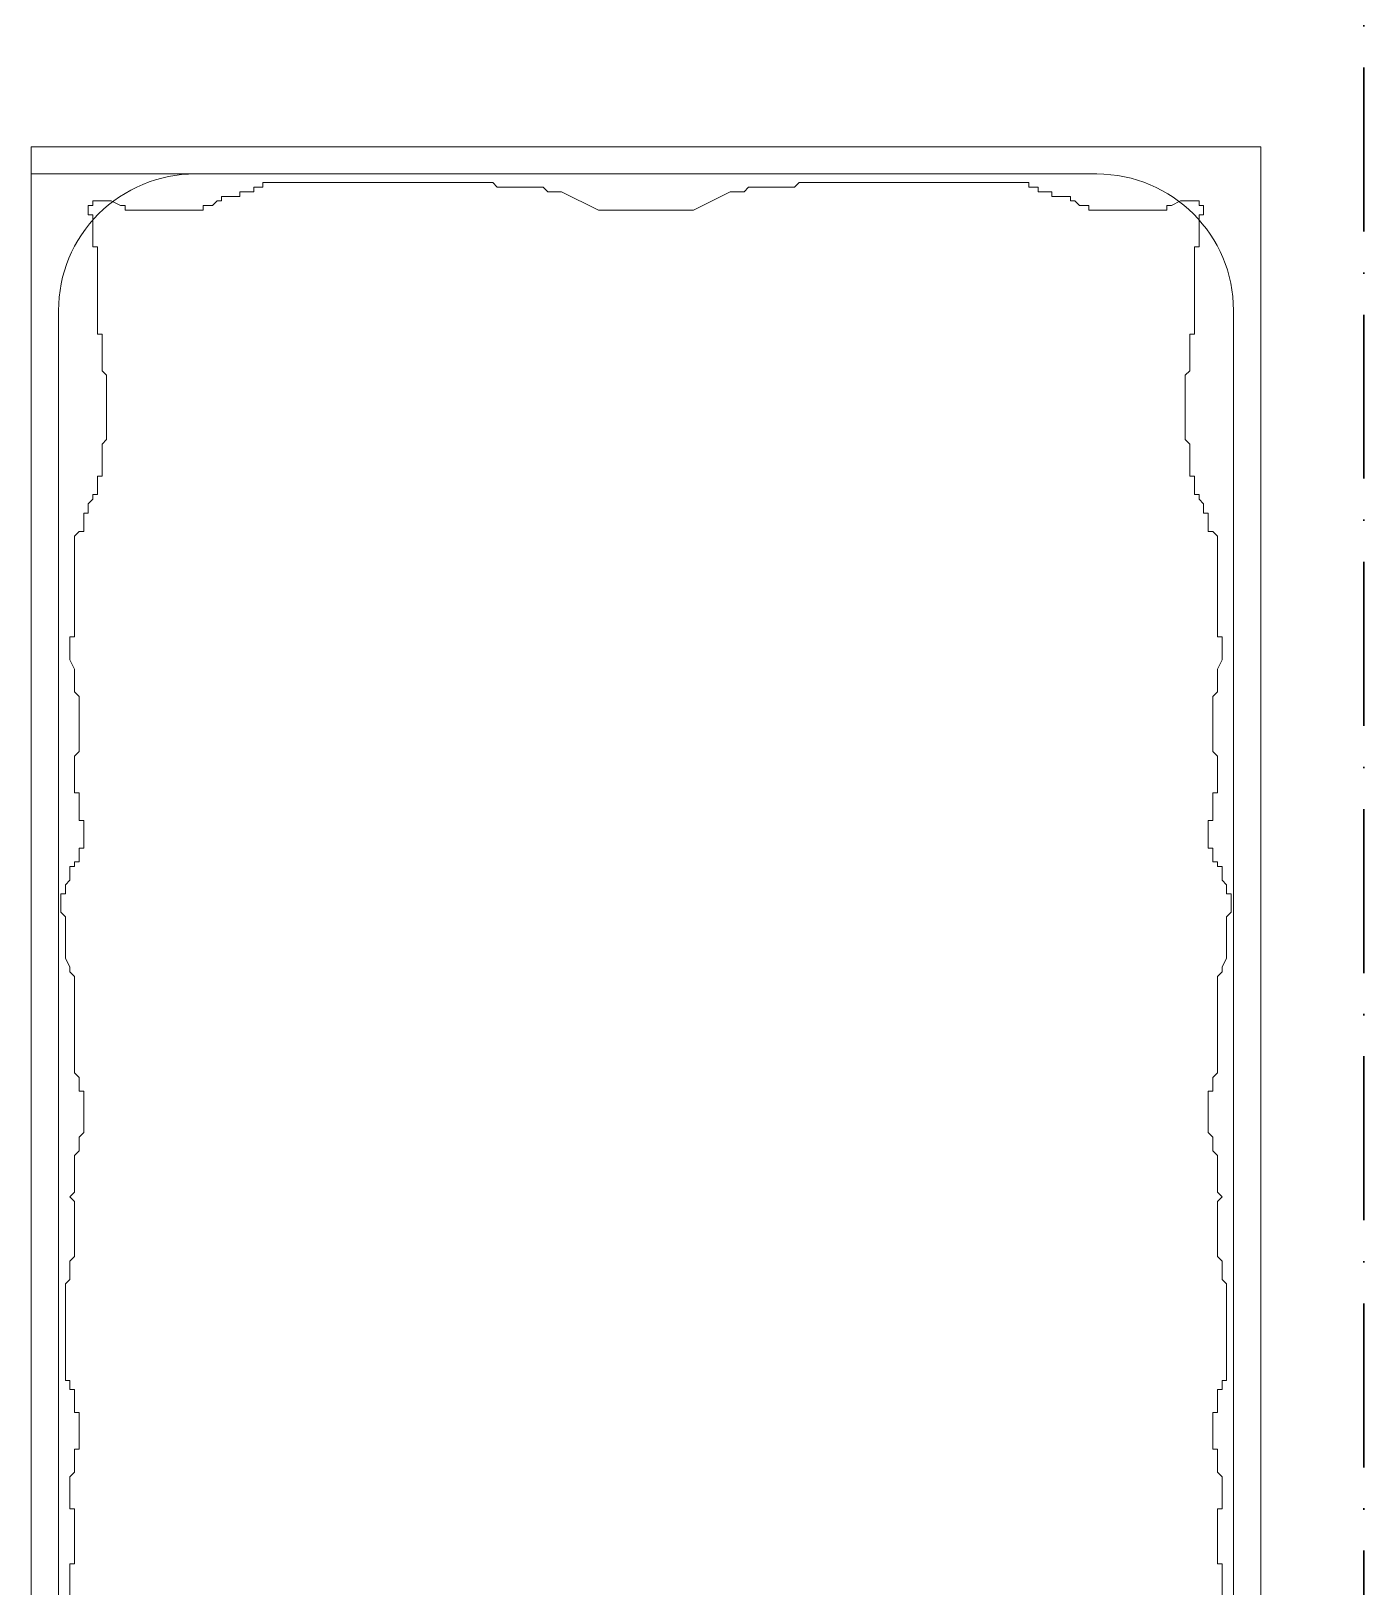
# Model space of a CAD drawing. Extents: x 775040 to 808375, y 4159409 to 4163651.
# Drawn here: x 784520.1 to 784617.6, y 4162248.3 to 4162362.2 of the extents above; entities that cross this region are included whole.
import ezdxf

# ---------------------------------------------------------------- set-up
doc = ezdxf.new("R2010")
doc.units = 0
doc.header["$MEASUREMENT"] = 0
doc.linetypes.add('ACAD_ISO10W100', pattern=[18, 12, -3, 0, -3])
doc.layers.add('Z_aks', color=2, linetype='ACAD_ISO10W100', lineweight=30)
doc.layers.add('Z_tefriş', color=73, linetype='Continuous', lineweight=5)

# ---------------------------------------------------------------- blocks, each defined once
blk = doc.blocks.new('YATAK 2')
at = {"layer": 'Z_tefriş'}
for p, q in [((-8643.92, 17107.34), (-8643.92, 16917.34)), ((-8553.92, 16917.34), (-8553.92, 17107.34)), ((-8641.92, 17095.34), (-8641.92, 16929.34)), ((-8555.92, 17095.34), (-8555.92, 16929.34)), ((-8641.08, 17024.48), (-8641.08, 17021.12)), ((-8556.75, 17024.48), (-8556.75, 17021.12)), ((-8641.08, 17021.12), (-8640.74, 17021.12)), ((-8640.74, 17021.12), (-8640.74, 17017.09)), ((-8557.09, 17021.12), (-8557.09, 17017.09)), ((-8556.75, 17021.12), (-8557.09, 17021.12)), ((-8640.74, 17017.09), (-8641.08, 17017.09)), ((-8641.08, 17017.09), (-8641.08, 17014.74)), ((-8557.09, 17017.09), (-8556.75, 17017.09)), ((-8556.75, 17017.09), (-8556.75, 17014.74)), ((-8641.08, 17014.74), (-8640.74, 17014.4)), ((-8556.75, 17014.74), (-8557.09, 17014.4)), ((-8640.74, 17014.4), (-8640.74, 17012.72)), ((-8557.09, 17014.4), (-8557.09, 17012.72)), ((-8640.74, 17012.72), (-8640.41, 17012.72)), ((-8640.41, 17012.72), (-8640.41, 17010.03)), ((-8557.43, 17012.72), (-8557.43, 17010.03)), ((-8557.09, 17012.72), (-8557.43, 17012.72)), ((-8640.41, 17010.03), (-8640.74, 17010.03)), ((-8640.74, 17010.03), (-8640.74, 17008.35)), ((-8557.43, 17010.03), (-8557.09, 17010.03)), ((-8557.09, 17010.03), (-8557.09, 17008.35)), ((-8640.74, 17008.35), (-8641.08, 17008.35)), ((-8641.08, 17008.35), (-8641.08, 17007.68)), ((-8557.09, 17008.35), (-8556.75, 17008.35)), ((-8556.75, 17008.35), (-8556.75, 17007.68)), ((-8641.08, 17007.68), (-8641.41, 17007.68)), ((-8641.41, 17007.68), (-8641.41, 17000.62)), ((-8556.75, 17007.68), (-8556.42, 17007.68)), ((-8556.42, 17007.68), (-8556.42, 17000.62)), ((-8641.41, 17000.62), (-8641.08, 17000.29)), ((-8641.08, 17000.29), (-8641.08, 16998.94)), ((-8556.42, 17000.62), (-8556.75, 17000.29)), ((-8556.75, 17000.29), (-8556.75, 16998.94)), ((-8641.08, 16998.94), (-8640.74, 16998.61)), ((-8640.74, 16998.61), (-8640.74, 16994.57)), ((-8556.75, 16998.94), (-8557.09, 16998.61)), ((-8557.09, 16998.61), (-8557.09, 16994.57)), ((-8640.74, 16994.57), (-8641.08, 16994.24)), ((-8641.08, 16994.24), (-8640.74, 16993.9)), ((-8557.09, 16994.57), (-8556.75, 16994.24)), ((-8556.75, 16994.24), (-8557.09, 16993.9)), ((-8640.74, 16993.9), (-8640.74, 16991.21)), ((-8557.09, 16993.9), (-8557.09, 16991.21)), ((-8640.74, 16991.21), (-8640.41, 16990.88)), ((-8640.41, 16990.88), (-8640.41, 16989.87)), ((-8557.09, 16991.21), (-8557.43, 16990.88)), ((-8557.43, 16990.88), (-8557.43, 16989.87)), ((-8640.41, 16989.87), (-8640.07, 16989.53)), ((-8640.07, 16989.53), (-8640.07, 16986.51)), ((-8557.43, 16989.87), (-8557.76, 16989.53)), ((-8557.76, 16989.53), (-8557.76, 16986.51)), ((-8640.07, 16986.51), (-8640.41, 16986.51)), ((-8640.41, 16986.51), (-8640.41, 16985.5)), ((-8557.76, 16986.51), (-8557.43, 16986.51)), ((-8557.43, 16986.51), (-8557.43, 16985.5)), ((-8640.41, 16985.5), (-8640.74, 16985.16)), ((-8640.74, 16985.16), (-8640.74, 16978.11)), ((-8557.43, 16985.5), (-8557.09, 16985.16)), ((-8557.09, 16985.16), (-8557.09, 16978.11)), ((-8640.74, 16978.11), (-8641.08, 16977.77)), ((-8557.09, 16978.11), (-8556.75, 16977.77)), ((-8641.08, 16977.43), (-8641.41, 16976.76)), ((-8641.08, 16977.77), (-8641.08, 16977.43)), ((-8556.75, 16977.77), (-8556.75, 16977.43)), ((-8556.75, 16977.43), (-8556.42, 16976.76)), ((-8641.41, 16976.76), (-8641.41, 16973.74)), ((-8556.42, 16976.76), (-8556.42, 16973.74)), ((-8641.41, 16973.74), (-8641.75, 16973.4)), ((-8556.42, 16973.74), (-8556.08, 16973.4)), ((-8641.75, 16973.4), (-8641.75, 16972.06)), ((-8556.08, 16973.4), (-8556.08, 16972.06)), ((-8641.75, 16972.06), (-8641.41, 16972.06)), ((-8641.41, 16972.06), (-8641.41, 16971.39)), ((-8641.41, 16971.39), (-8641.08, 16971.05)), ((-8556.42, 16971.39), (-8556.75, 16971.05)), ((-8556.42, 16972.06), (-8556.42, 16971.39)), ((-8556.08, 16972.06), (-8556.42, 16972.06)), ((-8641.08, 16971.05), (-8641.08, 16970.04)), ((-8556.75, 16971.05), (-8556.75, 16970.04)), ((-8641.08, 16970.04), (-8640.74, 16970.04)), ((-8640.74, 16970.04), (-8640.74, 16969.71)), ((-8640.74, 16969.71), (-8640.41, 16969.71)), ((-8640.41, 16969.71), (-8640.41, 16968.7)), ((-8557.09, 16969.71), (-8557.43, 16969.71)), ((-8557.43, 16969.71), (-8557.43, 16968.7)), ((-8557.09, 16970.04), (-8557.09, 16969.71)), ((-8556.75, 16970.04), (-8557.09, 16970.04)), ((-8640.41, 16968.7), (-8640.07, 16968.7)), ((-8640.07, 16968.7), (-8640.07, 16966.68)), ((-8557.76, 16968.7), (-8557.76, 16966.68)), ((-8557.43, 16968.7), (-8557.76, 16968.7)), ((-8640.07, 16966.68), (-8640.41, 16966.68)), ((-8640.41, 16966.68), (-8640.41, 16964.66)), ((-8557.76, 16966.68), (-8557.43, 16966.68)), ((-8557.43, 16966.68), (-8557.43, 16964.66)), ((-8640.41, 16964.66), (-8640.74, 16964.66)), ((-8640.74, 16964.66), (-8640.74, 16961.98)), ((-8557.43, 16964.66), (-8557.09, 16964.66)), ((-8557.09, 16964.66), (-8557.09, 16961.98)), ((-8640.74, 16961.98), (-8640.41, 16961.64)), ((-8640.41, 16961.64), (-8640.41, 16957.61)), ((-8557.09, 16961.98), (-8557.43, 16961.64)), ((-8557.43, 16961.64), (-8557.43, 16957.61)), ((-8640.41, 16957.61), (-8640.74, 16957.27)), ((-8557.43, 16957.61), (-8557.09, 16957.27)), ((-8640.74, 16957.27), (-8640.74, 16955.59)), ((-8557.09, 16957.27), (-8557.09, 16955.59)), ((-8640.74, 16955.59), (-8641.08, 16954.92)), ((-8557.09, 16955.59), (-8556.75, 16954.92)), ((-8641.08, 16954.92), (-8641.08, 16953.24)), ((-8556.75, 16954.92), (-8556.75, 16953.24)), ((-8641.08, 16953.24), (-8640.74, 16953.24)), ((-8640.74, 16953.24), (-8640.74, 16945.85)), ((-8557.09, 16953.24), (-8557.09, 16945.85)), ((-8556.75, 16953.24), (-8557.09, 16953.24)), ((-8640.74, 16945.85), (-8640.41, 16945.51)), ((-8640.41, 16945.51), (-8640.07, 16945.51)), ((-8640.07, 16945.51), (-8640.07, 16944.17)), ((-8557.76, 16945.51), (-8557.76, 16944.17)), ((-8557.43, 16945.51), (-8557.76, 16945.51)), ((-8557.09, 16945.85), (-8557.43, 16945.51)), ((-8640.07, 16944.17), (-8639.73, 16944.17)), ((-8639.73, 16944.17), (-8639.73, 16943.49)), ((-8558.1, 16944.17), (-8558.1, 16943.49)), ((-8557.76, 16944.17), (-8558.1, 16944.17)), ((-8639.73, 16943.49), (-8639.4, 16943.16)), ((-8639.4, 16943.16), (-8639.4, 16942.82)), ((-8639.4, 16942.82), (-8639.06, 16942.82)), ((-8639.06, 16942.82), (-8639.06, 16941.48)), ((-8558.77, 16942.82), (-8558.77, 16941.48)), ((-8558.43, 16942.82), (-8558.77, 16942.82)), ((-8558.1, 16943.49), (-8558.43, 16943.16)), ((-8558.43, 16943.16), (-8558.43, 16942.82)), ((-8639.06, 16941.48), (-8638.72, 16941.48)), ((-8638.72, 16941.48), (-8638.72, 16939.12)), ((-8559.11, 16941.48), (-8559.11, 16939.12)), ((-8558.77, 16941.48), (-8559.11, 16941.48)), ((-8638.72, 16939.12), (-8638.39, 16938.79)), ((-8638.39, 16938.79), (-8638.39, 16934.08)), ((-8559.11, 16939.12), (-8559.44, 16938.79)), ((-8559.44, 16938.79), (-8559.44, 16934.08)), ((-8638.39, 16934.08), (-8638.72, 16933.75)), ((-8638.72, 16933.75), (-8638.72, 16931.06)), ((-8559.44, 16934.08), (-8559.11, 16933.75)), ((-8559.11, 16933.75), (-8559.11, 16931.06)), ((-8638.72, 16931.06), (-8639.06, 16931.06)), ((-8639.06, 16931.06), (-8639.06, 16924.67)), ((-8559.11, 16931.06), (-8558.77, 16931.06)), ((-8558.77, 16931.06), (-8558.77, 16924.67)), ((-8639.4, 16924.67), (-8639.4, 16922.32)), ((-8639.06, 16924.67), (-8639.4, 16924.67)), ((-8558.77, 16924.67), (-8558.43, 16924.67)), ((-8558.43, 16924.67), (-8558.43, 16922.32)), ((-8639.4, 16922.32), (-8639.73, 16922.32)), ((-8639.73, 16922.32), (-8639.73, 16921.65)), ((-8558.43, 16922.32), (-8558.1, 16922.32)), ((-8558.1, 16922.32), (-8558.1, 16921.65)), ((-8639.73, 16921.65), (-8639.4, 16921.65)), ((-8639.4, 16921.65), (-8639.4, 16921.31)), ((-8639.4, 16921.31), (-8638.05, 16921.31)), ((-8638.05, 16921.31), (-8637.38, 16921.65)), ((-8637.38, 16921.65), (-8637.04, 16921.65)), ((-8637.04, 16921.65), (-8637.04, 16921.99)), ((-8637.04, 16921.99), (-8631.32, 16921.99)), ((-8631.32, 16921.99), (-8631.32, 16921.65)), ((-8631.32, 16921.65), (-8630.65, 16921.65)), ((-8630.65, 16921.65), (-8630.31, 16921.31)), ((-8630.31, 16921.31), (-8629.98, 16921.31)), ((-8629.98, 16921.31), (-8629.98, 16920.98)), ((-8602.4, 16921.99), (-8605.09, 16920.64)), ((-8602.4, 16921.99), (-8597.35, 16921.99)), ((-8595.43, 16921.99), (-8600.48, 16921.99)), ((-8595.43, 16921.99), (-8592.74, 16920.64)), ((-8567.85, 16921.31), (-8567.85, 16920.98)), ((-8567.52, 16921.31), (-8567.85, 16921.31)), ((-8567.18, 16921.65), (-8567.52, 16921.31)), ((-8566.51, 16921.65), (-8567.18, 16921.65)), ((-8566.51, 16921.99), (-8566.51, 16921.65)), ((-8560.79, 16921.99), (-8566.51, 16921.99)), ((-8560.79, 16921.65), (-8560.79, 16921.99)), ((-8560.45, 16921.65), (-8560.79, 16921.65)), ((-8559.78, 16921.31), (-8560.45, 16921.65)), ((-8558.43, 16921.31), (-8559.78, 16921.31)), ((-8558.43, 16921.65), (-8558.43, 16921.31)), ((-8558.1, 16921.65), (-8558.43, 16921.65)), ((-8629.98, 16920.98), (-8628.63, 16920.98)), ((-8628.63, 16920.98), (-8628.63, 16920.64)), ((-8628.63, 16920.64), (-8627.62, 16920.64)), ((-8627.62, 16920.64), (-8627.62, 16920.31)), ((-8627.62, 16920.31), (-8626.95, 16920.31)), ((-8626.95, 16920.31), (-8626.95, 16919.97)), ((-8610.13, 16919.97), (-8609.8, 16920.31)), ((-8609.8, 16920.31), (-8606.43, 16920.31)), ((-8606.1, 16920.64), (-8606.43, 16920.31)), ((-8606.1, 16920.64), (-8605.09, 16920.64)), ((-8591.73, 16920.64), (-8592.74, 16920.64)), ((-8591.73, 16920.64), (-8591.4, 16920.31)), ((-8588.03, 16920.31), (-8591.4, 16920.31)), ((-8587.7, 16919.97), (-8588.03, 16920.31)), ((-8570.88, 16920.31), (-8570.88, 16919.97)), ((-8570.21, 16920.31), (-8570.88, 16920.31)), ((-8570.21, 16920.64), (-8570.21, 16920.31)), ((-8569.2, 16920.64), (-8570.21, 16920.64)), ((-8569.2, 16920.98), (-8569.2, 16920.64)), ((-8567.85, 16920.98), (-8569.2, 16920.98)), ((-8631.92, 16919.34), (-8553.92, 16919.34)), ((-8626.95, 16919.97), (-8610.13, 16919.97)), ((-8570.88, 16919.97), (-8587.7, 16919.97)), ((-8643.92, 16917.34), (-8553.92, 16917.34))]:
    blk.add_line(p, q, dxfattribs=at)
for centre, start, end in [((-8631.92, 16929.34), 180, 270), ((-8565.92, 16929.34), 270, 0)]:
    blk.add_arc(centre, 10, start, end, dxfattribs=at)

msp = doc.modelspace()

# ---------------------------------------------------------------- linework, layer by layer
at = {"layer": 'Z_aks'}
msp.add_line((784617.64, 4159668.75), (784617.64, 4163028.75), dxfattribs=at)

# ---------------------------------------------------------------- block references
at = {"layer": 'Z_tefriş', "rotation": 180}
msp.add_blockref('YATAK 2', (775966.18, 4179271.1), dxfattribs=at)

doc.saveas('drawing.dxf')
